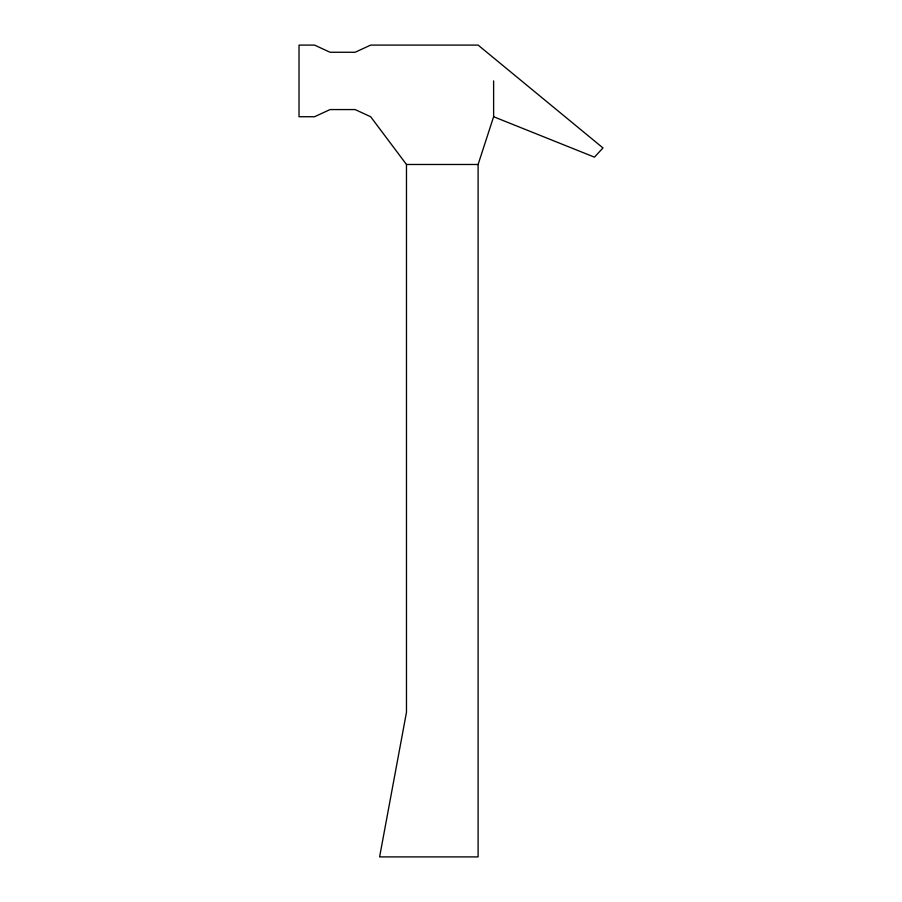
<?xml version="1.0" encoding="UTF-8"?>
<svg xmlns="http://www.w3.org/2000/svg" width="902" height="902" viewBox="0 0 902 902"><rect width="100%" height="100%" fill="white"/><g stroke="black" fill="none" stroke-linecap="round" stroke-linejoin="round"><path stroke-width="1.35" d="M493.62 116.73L594.441 157.151L602.976 147.939L478.105 45.1L370.654 45.1L355.14 52.26L330.064 52.26L314.55 45.1L299.024 45.1L299.024 116.73L314.55 116.73L330.064 109.57L355.14 109.57L370.654 116.73L406.475 164.48L406.475 712.276L379.607 856.9L478.105 856.9L478.105 164.48L493.62 116.73L493.62 80.909M406.475 164.48L478.105 164.48"/></g></svg>
